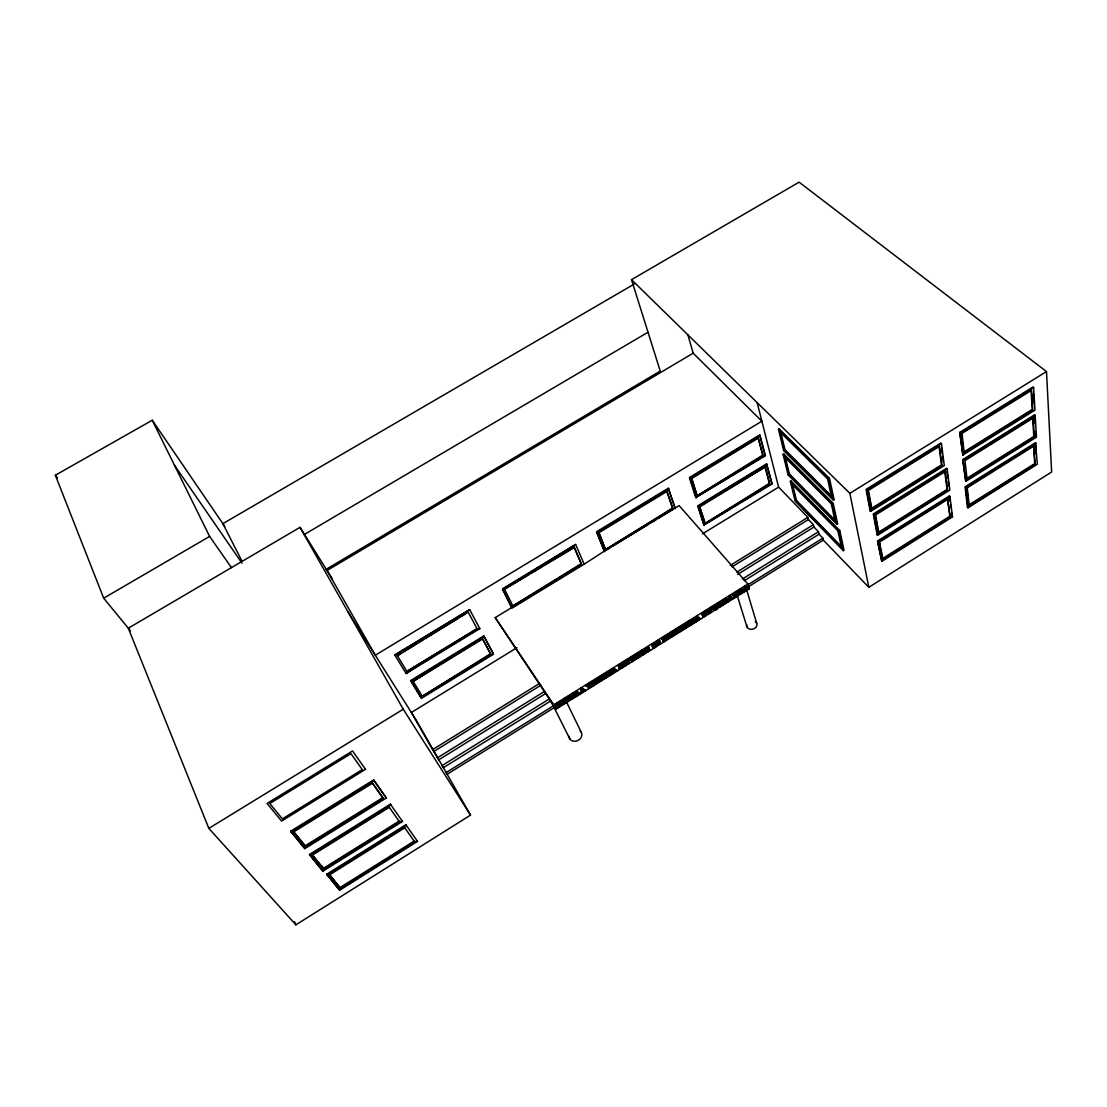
<?xml version="1.0" encoding="UTF-8"?>
<svg xmlns="http://www.w3.org/2000/svg" width="1107" height="1107" viewBox="0 0 1107 1107"><rect width="100%" height="100%" fill="white"/><g stroke="black" fill="none" stroke-linecap="round" stroke-linejoin="round"><path stroke-width="1.5" d="M583.915 690.63L580.774 693.452L580.829 688.485L581.798 687.876L585.617 690.436L584.621 691.045L583.555 690.118L581.507 691.391M580.774 693.452L580.829 688.485M582.088 689.55L581.936 691.086L581.728 689.038L583.278 690.242L581.728 689.038M612.088 673.208L612.586 668.725L613.555 668.116L617.277 670.717L616.295 671.326L615.229 670.385L613.195 671.658L613.458 673.098L612.462 673.706L613.084 672.586M612.462 673.706L612.586 668.725M613.832 669.79L613.652 671.34L613.458 669.292L614.994 670.51L613.458 669.292M724.905 601.71L726.192 598.043L728.517 601.447L727.202 601.53L728.517 601.447M613.458 673.098L613.195 671.658M725.279 598.596L725.32 602.194L723.009 600.022L722.096 600.589L722.359 604.547L723.674 604.464L723.508 601.959L725.237 603.481L726.054 602.983L726.4 600.16L727.617 602M695.5 621.262L696.206 616.682L697.161 616.101L700.62 618.813L699.652 619.422L698.628 618.467L696.635 619.712L696.87 621.152L695.902 621.76L696.469 620.667M695.902 621.76L696.206 616.682M697.41 617.775L697.147 619.353L697.009 617.291L698.462 618.536L697.009 617.291M696.87 621.152L696.635 619.712M733.554 598.306L728.448 600.755L729.236 596.133L730.177 595.552L733.554 598.306L731.976 598.444M728.863 601.226L730.177 595.552M729.721 598.347L730.011 596.756L731.035 597.531M730.412 597.24L730.136 598.832L731.436 598.015L730.011 596.756M748.567 588.952L745.039 590.308L743.89 591.871L744.305 586.765L745.246 586.17L748.567 588.952L747.612 589.547L745.066 587.388L745.177 589.45L745.066 587.388M743.89 591.871L745.246 586.17M728.448 600.755L729.582 599.205M743.475 591.401L746.602 588.606L747.612 589.547M637.162 655.33L636.4 654.195L633.813 655.51L635.556 659.329L636.511 658.748L635.017 655.538L637.106 654.735L636.968 656.603L638.739 657.35L637.715 657.987L635.556 656.838M641.036 652.549L642.42 650.791M673.582 633.564L673.596 634.823L671.174 636.248A2.878 1.702 -38.3 0 1 670.247 636.262C667.369 634.795 671.437 630.948 673.651 631.405L673.139 632.761A2.242 1.328 -38.3 0 0 671.907 633.218L670.731 635.626L673.264 635.155A2.629 1.55 -38.3 0 0 674.191 634.076L674.509 633.19A2.837 1.674 -38.3 0 0 674.467 632.443L672.143 634.449M635.017 655.538C637.798 657.42 636.345 653.974 634.186 656.022L635.556 659.329M647.443 649.394C650.003 648.162 645.298 647.927 648.038 648.065M690.284 621.996L690.035 621.304L692.207 623.324L693.632 623.172L690.989 623.061C689.924 621.816 692.539 619.782 689.274 621.733L690.477 625.137L691.418 624.542L690.505 622.632L691.418 624.542M690.685 622.48L691.64 621.47L690.436 621.788M719.508 604.547C720.062 603.37 721.072 602.886 718.139 603.772L719.259 607.203L720.187 606.636L719.716 605.183L722.387 605.266C720.062 604.394 721.612 599.994 717.737 603.301L719.259 607.203M566.992 698.365L567.836 698.047C562.882 699.126 564.791 704.896 568.486 699.666L568.832 700.178C568.085 702.004 564.21 704.37 563.297 701.63A2.878 1.716 -35.2 0 1 563.615 700.482L565.663 698.628L567.351 698.877M672.35 632.346A2.242 1.328 -38.3 0 1 672.752 632.263L673.651 631.405M596.12 679.67L598.278 679.103C594.044 679.753 594.501 685.787 598.389 681.22L599.233 681.262L595.691 683.918L593.407 682.161A2.864 1.702 -36.1 0 1 593.726 680.985L595.082 679.532A3.39 2.02 -36.1 0 1 596.701 678.716L597.918 678.591M608.255 672.074L610.856 671.271C606.041 672.295 607.674 678.134 611.41 672.931L611.77 673.443C611.036 675.242 607.148 677.622 606.345 674.841A2.864 1.702 -36.5 0 1 606.678 673.679L610.856 671.271M691.889 621.497L691.432 619.948L688.872 621.248L690.477 625.137M740.043 590.073L742.603 589.27C738.161 590.1 739.075 596.189 742.866 591.096L743.281 591.567C742.631 593.297 738.632 595.718 738.161 592.785A2.823 1.647 -40.3 0 1 738.563 591.595L742.603 589.27M559.727 705.007L562.218 703.955L559.575 703.72A1.411 0.844 -35 0 1 559.339 703.153L559.519 702.696A1.605 0.955 -35 0 1 560.114 702.032L562.107 701.451C556.101 703.194 569.939 704.066 559.727 705.007L561.886 703.568L560.903 703.305M568.486 699.666C567.213 701.506 561.719 702.059 565.22 698.863M568.832 700.178L564.93 702.322L562.937 701.105A2.878 1.716 -35.2 0 1 563.255 699.956L564.598 698.489A3.404 2.034 -35.2 0 1 566.244 697.673L567.476 697.535M599.233 681.262L598.015 680.708C594.556 685.662 592.937 678.522 598.278 679.103M621.608 667.203C623.047 664.435 616.641 666.372 620.985 664.062L621.359 664.574C615.534 666.206 628.901 667.41 618.882 668.185L619.809 667.438M611.41 672.931L610.566 672.904C610.082 675.298 605.321 675.132 607.632 672.572M611.77 673.443L607.881 675.588L605.972 674.329A2.864 1.702 -36.5 0 1 606.304 673.167L607.66 671.7A3.39 2.02 -36.5 0 1 609.279 670.897L610.483 670.773M598.859 680.75L595.857 683.268L593.767 682.673A2.864 1.702 -36.1 0 1 594.099 681.511L595.345 680.141M742.866 591.096L742.105 591.013C741.496 593.504 737.027 593.048 739.421 590.557M743.281 591.567L739.891 593.587M640.593 651.649C643.707 646.737 648.107 652.756 642.378 654.292M713.185 607.203L714.624 605.861M560.087 705.533L562.813 703.485L561.055 702.461M619.256 668.683L621.373 667.12L618.827 666.829A1.398 0.83 -36.8 0 1 618.633 666.248L618.813 665.791A1.591 0.941 -36.8 0 1 619.408 665.127L621.359 664.574M649.463 650.681L647.318 649.518L649.463 650.681L650.487 650.03L648.342 648.785L648.771 647.055L645.602 648.176L647.318 652.009L648.259 651.428L646.792 648.218M648.73 649.283L648.896 647.401L645.976 648.674L647.318 652.009M719.979 603.412C723.466 605.487 719.301 600.008 719.107 604.062M671.52 632.72L670.524 635.293L673.969 634.048M624.888 665.349L625.261 665.086A1.771 1.052 -36.9 0 0 626.009 664.2L625.137 660.907L624.182 661.502C627.378 663.909 622.549 667.106 622.715 662.415L621.76 663.01L622.964 665.487M653.933 647.152L654.749 646.613A2.214 1.315 -37.8 0 0 655.87 645.478L655.814 643.333A3.044 1.799 -37.8 0 0 655.123 642.973L651.483 644.509L653.185 648.356C658.637 647.318 656.077 640.275 651.871 645.007L653.185 648.356M627.987 661.543L629.579 660.09L629.177 658.928L626.244 660.229L628.001 664.034L628.956 663.439L627.987 661.543L628.956 663.439M628.361 662.041L629.952 660.588L629.551 659.44L626.617 660.727L628.001 664.034M757.16 402.616L778.608 487.135L807.902 517.343L808.428 519.543L813.396 524.676L813.949 527.057L818.474 531.747L819.055 534.197L822.875 538.154L823.331 540.133L868.843 587.305L1051.65 471.997L1046.489 371.578L799.116 182.157L631.502 279.67L660.229 371.066L325.873 569.482M903.949 525.922L947.481 498.648L949.778 516.305L882.487 558.606L880.743 549.21M947.481 498.648L950.318 516.817L883.012 559.132L879.276 541.378L883.621 538.652M1033.551 445.415L1035.28 464.068L969.262 505.581L968.708 505.083L1034.699 463.598L1033.551 445.415L1005.931 462.712M884.161 559.007L911.573 541.78M915.904 539.054L921.674 535.428M924.566 533.616L944.769 520.913M947.647 519.1L950.539 517.273M967.435 507.324L965.069 486.859L1035.474 442.758L1037.342 464.193L967.988 507.822L967.435 507.324L1009.335 480.978M1013.666 478.252L1017.997 475.526M1020.889 473.713L1035.336 464.636M881.795 561.346L952.518 516.872L949.917 496.517L949.363 496.005L877.547 540.991L881.795 561.346L877.547 540.991M878.072 541.517L949.917 496.517M886.527 536.826L890.886 534.1M895.231 531.374L899.59 528.648M967.988 507.822L965.622 487.357L1036.055 443.243M966.674 487.315L976.844 480.936M981.217 478.196L985.576 475.47M989.935 472.731L994.294 470.005M997.199 468.178L1001.558 465.452M879.802 541.904L948.035 499.146M1034.132 445.886L967.227 487.813L969.262 505.581M340.112 887.537L414.184 841.071L414.53 841.721L340.43 888.215L329.18 874.226L340.43 888.215M340.776 888.644L362.39 875.083M366.708 872.371L371.039 869.659M373.917 867.846L378.248 865.134M382.565 862.422L401.301 850.66M405.632 847.948L409.95 845.236M414.267 842.524L417.159 840.725L417.505 841.375L339.641 890.236L326.717 874.226L405.882 824.743L417.505 841.375M332.543 579.279L300.025 527.333L128.301 628.209L208.849 828.382L295.887 924.843L470.517 815.112L416.287 720.297L348.221 612.282M311.966 854.521L323.687 869.078L399.433 821.781L399.087 821.117L323.369 868.386L311.966 854.521L316.325 851.823M328.378 866.85L332.709 864.138M335.601 862.339L355.859 849.692M358.751 847.879L364.535 844.267M367.427 842.469L370.319 840.656M374.65 837.957L378.995 835.245M383.34 832.533L387.671 829.821M390.563 828.022L394.908 825.31M399.24 822.598L402.132 820.785L402.491 821.449L322.898 871.154L309.434 854.507L390.384 804.152L402.491 821.449M843.313 550.649L844.018 550.207L839.784 530.544L791.035 481.033L790.343 481.462L795.144 501.084L843.313 550.649L839.064 530.986L790.343 481.462M327.035 874.917L406.227 825.393L405.882 824.743M330.633 873.326L343.64 865.19M346.533 863.377L352.317 859.765M355.209 857.953L358.101 856.14M362.432 853.428L366.777 850.716M371.108 848.004L375.453 845.291M378.345 843.479L382.676 840.767M387.021 838.054L404.373 827.206L414.53 841.721M329.499 874.904L404.719 827.87L404.373 827.206M944.658 471.056L947.038 489.432L878.377 532.37L878.903 532.896L947.592 489.944L945.212 471.554L940.3 473.768M983.265 448.321L1032.596 417.574L1033.786 436.476L966.508 478.556L965.941 473.519M877.145 534.667L873.271 514.008L946.568 468.344L947.135 468.842L949.834 490.041L877.671 535.193L877.145 534.667L881.476 531.955M885.794 529.243L888.686 527.444M893.017 524.732L897.348 522.034M900.226 520.221L934.848 498.565M939.179 495.853L943.51 493.141M1034.367 436.947L967.075 479.054L964.972 460.581L1033.191 418.045L1034.367 436.947L1033.786 436.476M969.538 478.155L973.869 475.457M978.201 472.744L982.518 470.032M985.41 468.233L1021.47 445.664M1024.362 443.865L1030.133 440.254M1033.011 438.441L1035.903 436.642L1035.585 431.605M965.774 481.365L1036.484 437.113L1035.156 415.319L1034.561 414.848L962.758 459.599L965.774 481.365L962.758 459.599M550.456 701.132L443.312 767.732L441.984 765.629L548.934 699.195M744.195 580.718L819.055 534.197M836.906 524.261L837.612 523.819L833.197 503.367L783.798 454.008L783.106 454.437L788.087 474.82L836.906 524.261L832.464 503.823L783.106 454.437M309.752 855.199L390.743 804.817L390.384 804.152M320.67 849.111L325.029 846.398M327.921 844.599L339.531 837.376M343.89 834.678L348.235 831.966M351.14 830.153L380.158 812.109M383.05 810.31L388.861 806.699L399.433 821.781M312.285 855.213L389.207 807.363L388.861 806.699M747.903 584.039L749.314 588.744L555.977 709.144L553.804 704.799L747.903 584.039L679.117 505.595L604.284 551.175L596.507 531.803L668.296 488.256L675.395 508.611M557.167 708.148L555.216 704.426L557.983 702.696L559.215 704.993L557.402 706.114L556.752 705.007L558.274 703.291L555.562 704.951L557.167 708.148L559.921 706.432L559.27 705.311L557.817 706.958L556.461 704.426M569.98 697.95L571.53 697.59L570.465 694.933L571.433 694.324L572.803 698.074A1.785 1.065 -35.3 0 1 572.056 698.96L569.579 699.375L568.002 696.455L568.97 695.86L568.361 696.981L569.289 698.904M574.754 695.666L576.553 694.546L577.204 695.666L574.45 697.382L572.54 693.632L575.308 691.917L575.958 693.037L574.146 694.158L575.114 696.192L574.353 694.822L576.235 693.632L575.308 691.917M578.103 695.113L576.193 691.363L577.522 691.28L576.567 691.875L578.103 695.113L580.455 693.646L579.819 692.539L578.781 693.937L577.162 690.768M587.485 685.87L586.599 686.423L585.949 685.288L588.73 683.559L589.685 687.904L588.343 687.987L589.325 687.378L588.094 684.749L588.73 683.559M592.425 682.05L590.626 683.171L591.567 685.205L593.352 684.098L594.002 685.219L591.263 686.921L589.394 683.157L592.148 681.442L592.785 682.562L590.889 683.752M602.526 677.733L601.558 675.574L602.512 674.979L604.339 678.771L600.326 678.536L601.281 680.667L600.34 681.262L598.5 677.484L599.413 676.917L602.886 678.245L599.413 676.917M603.592 674.315L604.92 674.232L603.592 674.315L605.418 678.093L606.359 677.512L604.547 673.72M633.979 658.803L634.615 659.924L631.889 661.612L630.146 657.793L632.858 656.105L633.495 657.226L631.585 658.43L632.581 660.409L634.353 659.302L632.581 660.409M637.701 653.088L639.03 653.005L640.386 656.326L639.445 656.908L637.701 653.088L639.445 656.908M658.319 643.637L657.987 642.766L658.707 644.136L660.09 642.544L660.713 643.665L657.627 644.855L656.326 641.507L659.039 639.818L659.661 640.939L657.738 642.157M661.778 638.116L663.107 638.019L664.38 641.382L663.453 641.963L661.778 638.116L663.453 641.963M666.386 640.137L665.169 637.438L666.386 640.137L665.445 640.718L663.785 636.871L664.684 636.304L668.033 637.687L664.684 636.304M667.646 637.203L666.801 634.989L667.742 634.394L669.403 638.255L665.556 637.936M678.757 631.654L676.308 633.965L674.661 630.091L677.359 628.416L677.982 629.537L676.059 630.755L678.217 630.146L677 632.747L678.757 631.654L676.612 632.263M680.805 631.156L679.615 628.444L680.805 631.156L679.477 631.239L678.245 627.863L679.144 627.309L682.466 628.707L679.144 627.309M682.064 628.222L681.262 625.995L682.203 625.413L683.822 629.274L680.002 628.942M683.254 624.749L684.583 624.652L685.8 628.043L684.873 628.624L683.254 624.749L684.873 628.624M687.239 625.289L688.997 624.196L688.388 623.075L687.17 625.69L688.928 624.597L689.536 625.718L686.465 626.894L685.247 623.504L687.945 621.83L688.568 622.95L686.631 624.182M692.733 618.855L694.047 618.771L695.251 622.162L694.31 622.743L692.733 618.855L694.31 622.743M701.63 613.32L702.959 613.223L704.121 616.641L703.194 617.208L701.63 613.32L703.194 617.208M707.373 612.475L706.612 610.22L707.539 609.639L709.089 613.541L708.189 614.094L704.938 612.683L706.1 615.395L705.173 615.976L703.609 612.088L704.509 611.534L707.774 612.96L704.509 611.534M710.639 610.718L712.147 609.791L711.524 608.684L710.237 610.234L711.151 612.254L710.224 612.835L708.674 608.933L711.109 607.425L711.718 608.532L710.431 610.095L709.822 608.988L711.109 607.425M732.502 594.888L735.408 593.034L734.716 594.238L735.588 597.033L734.647 597.628L733.374 594.348L732.502 594.888L733.775 594.819L734.647 597.628M735.574 592.203L736.902 592.107L737.968 595.566L737.041 596.133L735.574 592.203L737.041 596.133M554.579 705.09L446.093 772.589L447.159 774.277L555.479 706.861M748.097 584.676L822.875 538.154M569.219 698.849L571.696 698.434L570.825 695.459L571.779 694.85M575.668 692.442L572.54 693.632M581.189 688.997L582.171 688.388L585.617 690.436M586.309 685.814L589.381 684.693M591.263 686.921L589.754 683.669L592.508 681.954M600.34 681.262L598.859 677.996L599.786 677.429M602.886 678.245L601.931 676.086L602.512 674.979M612.96 669.223L613.928 668.628L617.277 670.717M622.715 662.415L621.76 663.01M623.089 662.927C622.923 667.604 627.752 664.421 624.556 662.014L625.137 660.907M631.889 661.612L630.52 658.305L633.246 656.603M638.089 653.587L639.03 653.005M658.015 645.353L656.714 642.005L659.426 640.316M662.166 638.601L663.107 638.019M665.445 640.718L664.172 637.355L665.072 636.802M668.033 637.687L667.189 635.473L668.144 634.892M677.761 628.914L674.661 630.091M679.878 631.737L678.633 628.361L679.532 627.794M682.466 628.707L681.649 626.479L682.59 625.898M683.656 625.234L684.583 624.652M686.852 627.378L685.648 624.002L688.333 622.328M693.12 619.339L694.047 618.771M696.607 617.18L697.161 616.101M702.018 613.804L702.959 613.223M705.173 615.976L704.01 612.572L704.91 612.019M707.774 612.96L707.013 610.704L707.94 610.123M710.224 612.835L709.075 609.417L711.51 607.895M722.76 605.017L723.009 600.022M725.694 599.081L726.593 598.513M732.917 595.358L735.408 593.034M735.975 592.674L736.902 592.107M574.076 694.227L575.598 692.525M586.24 685.911L587.125 685.344L588.716 688.499M627.448 660.242L628.347 659.772M632.858 656.105L631.585 658.43M652.673 644.551L655.136 644.371L653.877 647.152L652.673 644.551L653.504 646.654M676.059 630.755L677.359 628.416M735.588 597.033L734.315 593.753L734.993 592.563M933.132 449.414L938.93 445.817L941.434 464.912L871.389 508.5L868.525 493.252M556.752 705.007L558.634 703.817M653.047 645.049C656.285 642.489 656.05 647.803 652.798 647.858M939.497 446.315L942.002 465.41L871.929 509.012L868.428 490.387L939.497 446.315L938.93 445.817M1030.991 389.789L1032.222 409.438L963.63 452.126L964.197 452.625L1032.817 409.908L1031.586 390.273L962.011 433.418L964.197 452.625M557.042 705.588L558.924 704.398M593.061 683.157L591.263 684.278L590.626 683.171M633.121 656.728L633.744 657.821L631.723 658.333M659.039 639.818L659.897 641.548L657.89 642.046M791.035 481.033L795.781 500.779L841.597 547.868L837.888 530.807L838.608 530.364M581.576 690.574L582.919 689.73M613.278 670.828L614.62 669.998M696.76 618.868L698.074 618.052M744.776 588.979L746.063 588.177M747.211 587.499L823.331 540.133M870.144 510.853L866.075 489.405L940.881 443.035L941.448 443.533L944.299 465.535L870.683 511.379L870.144 510.853L886.015 500.973M888.907 499.174L894.677 495.576M897.556 493.777L900.448 491.978M904.779 489.294L909.11 486.596M911.988 484.797L916.319 482.099M920.65 479.414L924.982 476.716M927.86 474.917L942.292 465.936M674.467 632.443L672.544 634.948L671.921 633.854M574.713 695.334L576.235 693.632M591.539 684.873L593.324 683.752L592.148 681.442M632.222 659.537L633.744 657.821M658.361 643.264L659.897 641.548M839.064 530.986L839.784 530.544M965.193 452.708L969.511 450.023M973.842 447.325L978.159 444.64M981.051 442.842L983.929 441.043M988.26 438.358L992.578 435.66M995.456 433.861L1030.05 412.33M556.807 707.622L559.63 705.837M576.913 695.071L574.45 697.382M577.743 694.601L580.179 693.065M580.414 692.927L581.77 692.83M583.555 690.118L585.257 689.91M590.889 686.409L593.712 684.61M599.966 680.75L601.281 680.667M599.952 678.024L604.339 678.771M613.569 672.17L615.603 670.897M615.229 670.385L616.903 670.205M627.627 663.536L628.582 662.941M635.183 658.831L636.511 658.748M639.057 656.409L639.998 655.828L638.642 652.507M646.931 651.511L648.259 651.428M649.076 650.183L650.487 650.03M657.627 644.855L660.09 642.544M663.065 641.465L664.006 640.884L662.719 637.535M665.058 640.22L665.999 639.638M667.742 634.394L668.503 638.822M679.477 631.239L680.418 630.658M682.203 625.413L682.908 629.841M684.472 628.139L685.413 627.558L684.195 624.168M686.465 626.894L689.315 625.081M690.09 624.639L691.017 624.057M693.923 622.259L694.85 621.677L693.66 618.273M697.023 620.197L700.62 618.813M702.793 616.724L703.72 616.156L702.558 612.738M704.772 615.492L705.699 614.911L704.938 612.683M707.802 613.61L708.688 613.057L707.539 609.639M709.822 612.351L710.749 611.77L710.237 610.234M718.858 606.733L719.785 606.152L719.315 604.699M721.985 604.782L721.377 605.889M722.359 604.547L723.674 604.464M734.245 597.143L735.186 596.562M736.639 595.663L737.553 595.082L736.487 591.622M962.882 455.005L1034.976 410.116L1033.592 387.464L1032.983 386.993L959.755 432.394L962.882 455.005L959.755 432.394M877.671 535.193L873.81 514.534L947.135 468.842M876.481 513.537L912.749 490.941M917.094 488.229L935.955 476.48M963.325 460.097L1035.156 415.319M878.903 532.896L875.568 514.963L945.212 471.554M967.297 458.27L971.655 455.558M976 452.846L980.359 450.134M545.696 693.494L438.69 759.872L433.792 751.528L541.046 685.122M732.031 566.853L808.428 519.543M870.683 511.379L866.629 489.917L941.448 443.533M867.888 489.861L883.843 479.981M886.735 478.182L898.331 470.987M902.689 468.289L907.034 465.59M909.94 463.791L921.536 456.61M925.881 453.912L930.24 451.213M960.336 432.892L1033.592 387.464M437.403 757.838L544.616 691.349M737.027 572.042L813.396 524.676M962.163 439.327L961.443 432.92L1003.454 406.864M1006.36 405.065L1026.646 392.487M737.732 574.353L813.949 527.057M299.125 827.676L293.286 831.288L305.214 845.803L382.814 797.635L372.118 782.538M293.286 831.288L305.532 846.495L383.16 798.299L382.814 797.635M310.264 844.337L304.439 847.948L304.757 848.64L386.315 797.995L373.668 779.909L290.671 831.232L304.757 848.64M313.17 842.524L324.821 835.287M327.727 833.488L333.553 829.863M336.459 828.064L348.11 820.827M352.483 818.115L356.841 815.402M359.761 813.603L365.573 809.978M368.493 808.179L371.398 806.366M375.771 803.654L380.13 800.942M742.299 579.072L818.474 531.747M290.989 831.924L374.014 780.587L373.668 779.909M302.045 825.864L304.965 824.065M309.351 821.352L313.724 818.64M318.11 815.942L322.483 813.23M325.403 811.417L337.082 804.208M341.454 801.496L345.841 798.784M348.76 796.985L354.6 793.373M357.519 791.56L369.198 784.337M293.604 831.98L372.464 783.202L383.16 798.299M833.35 500.115L834.069 499.658L829.503 478.376L779.217 428.963L778.498 429.405L783.659 450.591L833.35 500.115L828.756 478.833L778.498 429.405M433.792 751.528L432.602 749.633L539.621 683.393M730.205 565.428L807.902 517.343M783.798 454.008L788.724 474.46L835.148 521.439L831.288 503.699L832.007 503.242L833.059 508.085M832.464 503.823L833.197 503.367M868.843 587.305L849.858 493.321L1046.489 371.578M779.217 428.963L784.296 450.162L831.551 497.223L827.552 478.764L828.299 478.307M828.756 478.833L829.503 478.376M837.888 530.807L791.63 483.731L792.308 483.316L796.445 500.364L795.781 500.779L840.407 546.498M483.067 639.791L490.484 653.739L422.293 696.275L490.844 654.279L482.334 638.393M764.909 466.379L769.323 483.385L705.242 523.39L769.766 483.856L765.352 466.836L718.429 494.76M427.053 694.144L431.467 691.446M434.401 689.647L438.801 686.949M441.748 685.136L471.125 667.134M474.073 665.335L487.288 657.226M490.235 655.427L493.168 653.628L483.801 635.944L410.655 680.584L421.504 698.309L493.528 654.168L483.801 635.944M703.817 525.022L697.728 505.885L766.542 463.875L772.049 483.953L703.817 525.022L730.343 508.777M733.291 506.964L737.705 504.252M742.133 501.554L770.126 484.396M208.849 828.382L403.239 709.241L300.025 527.333M788.087 474.82L789.416 474.031L785.5 457.938M516.955 647.706L411.361 712.493L432.602 749.633M702.516 533.823L778.608 487.135M783.659 450.591L785.001 449.733L780.947 433.017M410.988 681.151L484.16 636.483M704.246 525.507L698.157 506.356L766.985 464.345M482.68 638.933L413.188 681.372L453.386 656.064M456.278 654.306L467.86 647.235M470.752 645.464L475.097 642.821M477.989 641.05L480.881 639.279M708.259 500.959L699.541 506.286L705.242 523.39M711.164 499.188L715.523 496.531M699.97 506.757L765.352 466.836M785.098 456.333L784.406 456.762L831.288 503.699M574.09 546.996L581.161 563.671L512.915 605.986L581.549 564.183L574.09 546.996L552.351 560.184M666.691 490.816L672.931 508.528L605.626 549.515L672.503 508.044L666.691 490.816L656.534 496.974M397.067 655.289L406.919 671.409L477.062 628.693L468.178 612.143L397.399 655.856L401.426 652.646M555.977 709.144L495.216 617.609L511.669 607.591L502.398 588.869L575.64 544.45L502.772 589.408L512.029 608.117L584.15 564.196L575.64 544.45M513.136 606.691L532.259 595.04M535.207 593.255L539.621 590.557M544.035 587.872L563.159 576.221M566.106 574.436L571.987 570.852M574.92 569.053L579.335 566.369M604.284 551.175L584.15 564.196M605.75 550.276L610.178 547.591M613.126 545.793L648.467 524.261M651.414 522.476L655.828 519.778M658.776 517.993L673.499 509.012M758.074 437.473L763.124 455.655L697.216 495.811L762.668 455.198L758.074 437.473L749.37 442.758M419.055 664.878L406.117 673.513L479.815 628.61L469.672 609.611L394.798 655.04L469.672 609.611M422.002 663.079L435.259 654.998M438.206 653.213L464.732 637.051M469.147 634.353L473.575 631.668M476.522 629.869L479.815 628.61M695.777 497.513L689.44 477.56L759.734 434.899L765.449 455.793L695.777 497.513L728.185 477.767M731.118 475.982L735.546 473.284M738.494 471.485L759.111 458.921M762.059 457.136L765.006 455.337L760.135 436.476M604.685 551.687L596.908 532.301L668.725 488.74M512.915 605.986L504.515 589.201L527.707 575.128M530.613 573.371L542.209 566.341M545.101 564.584L549.446 561.941M599.952 531.305L626.064 515.461M628.97 513.703L640.579 506.66M643.471 504.903L653.628 498.731M574.478 547.508L504.515 589.201M605.626 549.515L598.901 532.688L667.12 491.3M404.332 650.888L415.941 643.845M418.847 642.074L423.192 639.431M426.098 637.674L458.021 618.301M460.927 616.544L465.286 613.901M696.206 497.998L689.869 478.03L760.191 435.355M692.747 477.117L697.106 474.474M700.011 472.717L704.37 470.074M707.276 468.316L710.168 466.545M714.527 463.902L739.199 448.93M742.105 447.173L746.464 444.53M697.216 495.811L691.737 478.487L758.53 437.943M693.176 353.188L327.049 570.506L375.287 655.233L761.865 421.2L693.176 353.188L687.89 334.84M303.968 534.681L648.024 332.225M224.818 526.503L152.254 420.231L55.35 475.235L103.684 598.181L209.624 536.425L231.446 567.614M634.311 284.029L222.881 523.653L242.046 561.332M690.27 621.124C693.605 618.744 691.308 623.338 693.632 623.172M642.613 650.736C646.806 649.463 643.43 656.382 641.41 653.324C642.973 648.494 646.336 653.545 641.451 653.476M565.94 698.434L567.836 698.047M620.28 668.158L618.882 668.185M715.08 605.723L716.16 605.806M623.878 665.764L622.854 665.459M674.038 631.903C671.838 631.447 667.77 635.293 670.634 636.76A2.878 1.702 -38.3 0 0 671.562 636.733L673.665 635.639A2.629 1.55 -38.3 0 0 674.578 634.574L674.91 633.688A2.837 1.674 -38.3 0 0 674.855 632.927L674.8 632.789M562.107 701.451L559.976 702.392M561.747 700.925L559.755 701.506A1.605 0.955 -35 0 0 559.16 702.17L558.993 702.627A1.411 0.844 -35 0 0 559.215 703.194L559.505 703.305M742.202 588.799L741.081 588.882A3.335 1.951 -40.3 0 0 739.518 589.657L738.161 591.11A2.823 1.661 -40.3 0 0 737.76 592.314L738.95 593.712M620.985 664.062L619.034 664.615A1.591 0.941 -36.8 0 0 618.439 665.279L618.26 665.736A1.398 0.83 -36.8 0 0 618.453 666.317L619.242 666.497M641.382 654.431L640.067 653.407A3.03 1.799 -37.5 0 1 640.593 651.663M716.354 606.179C706.404 616.295 727.23 599.856 712.783 606.719A3.003 1.771 -39.6 0 0 712.202 608.518C719.398 615.215 718.388 597.96 713.337 608.435C720.588 604.201 716.174 610.483 712.424 609.085M705.339 613.167L708.189 614.094M648.342 648.785L650.113 649.532M720.74 604.464L722.387 605.266M698.628 618.467L699.652 619.422M745.481 587.859L746.478 588.647M952.518 516.872L951.536 512.984M875.568 514.963L875.042 514.437L878.072 530.751M631.502 279.67L849.858 493.321M779.826 431.772L827.552 478.764M785.001 449.733L832.284 496.78M785.569 451.365L815.887 481.545M825.587 491.204L834.069 499.658M789.416 474.031L834.664 519.792M789.969 475.609L837.612 523.819M796.445 500.364L842.289 547.439M772.049 483.953L766.542 463.875M691.737 478.487L696.787 495.341M747.308 586.461L749.314 588.744M326.717 874.226L339.641 890.236M290.671 831.232L303.373 846.661M309.434 854.507L322.898 871.154M103.684 598.181L130.474 630.865M688.568 622.95L687.945 621.83M689.536 625.718L688.928 624.597M686.409 623.559L687.018 624.666M678.439 630.769L678.051 630.27M678.992 632.277L678.37 631.156M598.901 532.688L605.225 549.017M675.837 630.146L676.446 631.239M55.35 475.235L57.481 477.961M660.132 642.157L659.509 641.05M638.739 657.35L637.715 657.987M633.993 658.43L633.37 657.323M606.359 677.512L605.418 678.093M592.688 682.645L593.324 683.752M374.014 780.587L386.315 797.995M576.512 694.214L575.875 693.107M577.204 695.666L576.553 694.546M174.449 465.189L241.976 563.186M495.216 617.609L553.804 704.799M477.062 628.693L406.919 671.409M726.192 598.043L728.102 600.963M403.239 709.241L470.517 815.112M394.798 655.04L406.117 673.513M412.856 680.805L422.293 696.275M410.655 680.584L421.504 698.309M622.591 664.989L623.822 666.303L625.635 665.584A1.771 1.052 -36.9 0 0 626.382 664.698L625.51 661.419M551.715 702.793L569.911 739.075M557.983 702.696L559.215 704.993M559.27 705.311L559.921 706.432M152.254 420.231L209.624 536.425M566.314 701.63L581.147 732.031M568.97 695.86L570.465 698.683L571.599 698.475A1.785 1.065 -35.3 0 0 572.444 697.548L571.433 694.324M579.819 692.539L580.455 693.646M585.949 685.288L586.599 686.423M322.303 866.089L323.687 869.078M593.352 684.098L594.002 685.219M305.214 845.803L305.532 846.495M294.517 921.661L295.887 924.843M631.834 659.039L632.208 659.91M686.852 624.791L687.17 625.69M668.296 488.256L674.966 508.127M700.025 507.795L704.329 521.397M737.331 595.774L746.921 626.797M746.865 590.529L756.704 623.296M712.673 609.251L712.604 608.988A3.003 1.771 -39.6 0 1 713.185 607.217M834.803 516.166L835.508 519.391M840.282 538.127L841.957 545.876M879.567 542.942L880.148 546.069M941.545 448.114L942.195 453.192M942.638 456.568L943.302 461.647M946.983 471.596L947.813 478.127M948.242 481.379L948.865 486.277M949.363 496.005L950.014 501.097M950.456 504.488L950.885 507.892M962.537 442.523L963.076 447.325M964.778 463.446L965.359 468.482M967.048 490.539L967.601 495.382M968.155 500.239L968.708 505.083M1035.474 442.758L1036.18 454.05M1033.384 393.469L1033.98 403.169M1034.561 414.848L1035.073 423.234M552.711 703.858A6.863 5.535 -27.7 0 1 551.106 701.464M580.151 730.98A6.642 5.493 -28.1 0 1 577.84 740.555A6.642 5.493 -28.1 0 1 569.136 736.321M755.237 621.581A5.203 4.193 -14.7 0 1 756.192 626.908A5.203 4.193 -14.7 0 1 749.896 629.163A5.203 4.193 -14.7 0 1 746.782 624.625M645.796 651.331C645.879 653.628 641.797 656.437 640.455 653.919A3.03 1.799 -37.5 0 1 640.967 652.161L643.942 650.196L645.796 651.331M629.094 660.533C627.987 662.553 627.586 659.62 629.094 660.533M362.28 769.6L282.382 818.862L269.776 803.53L350.974 753.673L362.28 769.6M365.531 769.323L281.593 821.09L267.05 803.447L352.552 750.947L365.531 769.323"/></g></svg>
